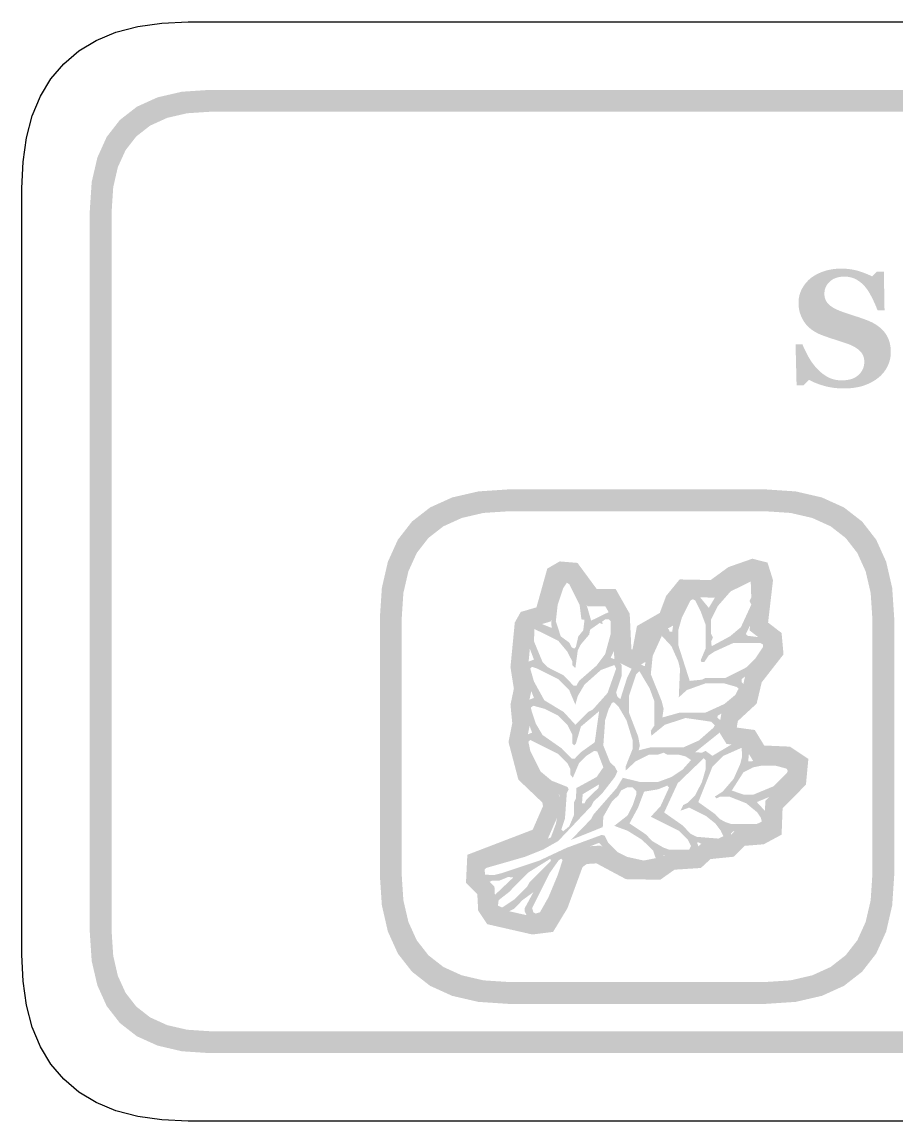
# Model space of a CAD drawing. Header units: millimetres. Extents: x 4 to 272, y 4 to 144.
# Drawn here: x 71.96 to 87.93, y 99.96 to 120.04 of the extents above; entities that cross this region are included whole.
import ezdxf

# ---------------------------------------------------------------- set-up
doc = ezdxf.new("R2010")
doc.units = ezdxf.units.MM
doc.layers.add('CUT', color=1, linetype='Continuous')
doc.layers.add('RASTER', color=7, linetype='Continuous')

msp = doc.modelspace()

# ---------------------------------------------------------------- hatches: boundary and pattern name
at = {"layer": 'RASTER'}
h = msp.add_hatch(color=7, dxfattribs=at)
h.paths.add_polyline_path([(73.2, 116.6), (73.234, 117.116), (73.338, 117.563), (73.509, 117.941), (73.75, 118.25), (74.059, 118.491), (74.438, 118.663), (74.884, 118.766), (75.4, 118.8), (132.6, 118.8), (133.116, 118.766), (133.563, 118.663), (133.941, 118.491), (134.25, 118.25), (134.491, 117.941), (134.663, 117.563), (134.766, 117.116), (134.8, 116.6), (134.8, 103.4), (134.766, 102.884), (134.663, 102.438), (134.491, 102.059), (134.25, 101.75), (133.941, 101.509), (133.563, 101.338), (133.116, 101.234), (132.6, 101.2), (75.4, 101.2), (74.884, 101.234), (74.438, 101.338), (74.059, 101.509), (73.75, 101.75), (73.509, 102.059), (73.338, 102.438), (73.234, 102.884), (73.2, 103.4)])
h.paths.add_polyline_path([(73.6, 116.6), (73.6, 103.4), (73.628, 102.978), (73.712, 102.613), (73.853, 102.303), (74.05, 102.05), (74.303, 101.853), (74.613, 101.712), (74.978, 101.628), (75.4, 101.6), (132.6, 101.6), (133.022, 101.628), (133.388, 101.713), (133.697, 101.853), (133.95, 102.05), (134.147, 102.303), (134.288, 102.613), (134.372, 102.978), (134.4, 103.4), (134.4, 116.6), (134.372, 117.022), (134.288, 117.388), (134.147, 117.697), (133.95, 117.95), (133.697, 118.147), (133.388, 118.288), (133.022, 118.372), (132.6, 118.4), (75.4, 118.4), (74.978, 118.372), (74.613, 118.288), (74.303, 118.147), (74.05, 117.95), (73.853, 117.697), (73.712, 117.388), (73.628, 117.022), (73.6, 116.6)], flags=0)
msp.add_hatch(color=7, dxfattribs=at).paths.add_polyline_path([(86.976, 113.344), (86.928, 113.345), (86.882, 113.347), (86.836, 113.351), (86.792, 113.356), (86.748, 113.363), (86.704, 113.371), (86.662, 113.38), (86.62, 113.391), (86.58, 113.403), (86.541, 113.416), (86.504, 113.429), (86.468, 113.442), (86.434, 113.457), (86.402, 113.471), (86.371, 113.487), (86.341, 113.503), (86.24, 113.4), (86.116, 113.4), (86.097, 114.151), (86.223, 114.151), (86.234, 114.125), (86.245, 114.097), (86.258, 114.07), (86.271, 114.042), (86.285, 114.013), (86.3, 113.984), (86.315, 113.955), (86.331, 113.926), (86.348, 113.897), (86.365, 113.868), (86.383, 113.84), (86.402, 113.813), (86.421, 113.787), (86.441, 113.762), (86.462, 113.737), (86.483, 113.713), (86.506, 113.69), (86.529, 113.667), (86.553, 113.645), (86.578, 113.624), (86.603, 113.605), (86.629, 113.587), (86.656, 113.57), (86.683, 113.554), (86.712, 113.539), (86.741, 113.527), (86.772, 113.516), (86.803, 113.508), (86.836, 113.501), (86.87, 113.496), (86.905, 113.493), (86.942, 113.492), (86.99, 113.494), (87.036, 113.498), (87.078, 113.506), (87.118, 113.517), (87.155, 113.53), (87.188, 113.547), (87.219, 113.567), (87.247, 113.59), (87.272, 113.615), (87.294, 113.642), (87.312, 113.67), (87.327, 113.7), (87.339, 113.731), (87.347, 113.764), (87.352, 113.799), (87.354, 113.835), (87.352, 113.865), (87.348, 113.893), (87.341, 113.921), (87.331, 113.947), (87.318, 113.972), (87.303, 113.996), (87.285, 114.018), (87.263, 114.039), (87.239, 114.06), (87.212, 114.079), (87.182, 114.098), (87.149, 114.116), (87.112, 114.134), (87.073, 114.151), (87.03, 114.167), (86.984, 114.182), (86.954, 114.192), (86.924, 114.202), (86.895, 114.211), (86.866, 114.22), (86.838, 114.229), (86.811, 114.238), (86.784, 114.247), (86.758, 114.255), (86.732, 114.264), (86.707, 114.272), (86.682, 114.281), (86.658, 114.29), (86.634, 114.298), (86.61, 114.307), (86.587, 114.316), (86.564, 114.324), (86.513, 114.346), (86.466, 114.371), (86.422, 114.397), (86.381, 114.426), (86.344, 114.457), (86.31, 114.49), (86.28, 114.525), (86.253, 114.563), (86.229, 114.602), (86.208, 114.643), (86.191, 114.685), (86.176, 114.728), (86.165, 114.771), (86.157, 114.817), (86.152, 114.863), (86.151, 114.91), (86.152, 114.941), (86.154, 114.97), (86.158, 115), (86.164, 115.029), (86.171, 115.059), (86.181, 115.087), (86.191, 115.116), (86.204, 115.144), (86.218, 115.172), (86.233, 115.199), (86.25, 115.225), (86.268, 115.25), (86.288, 115.275), (86.31, 115.299), (86.333, 115.323), (86.357, 115.345), (86.382, 115.366), (86.409, 115.385), (86.438, 115.404), (86.468, 115.421), (86.499, 115.438), (86.533, 115.453), (86.568, 115.468), (86.605, 115.482), (86.643, 115.494), (86.682, 115.505), (86.722, 115.514), (86.762, 115.521), (86.804, 115.527), (86.846, 115.531), (86.889, 115.533), (86.933, 115.534), (86.976, 115.534), (87.018, 115.531), (87.06, 115.528), (87.1, 115.522), (87.141, 115.516), (87.18, 115.507), (87.219, 115.498), (87.257, 115.487), (87.294, 115.475), (87.328, 115.463), (87.361, 115.451), (87.392, 115.439), (87.42, 115.427), (87.447, 115.415), (87.472, 115.403), (87.494, 115.391), (87.583, 115.479), (87.711, 115.479), (87.723, 114.77), (87.597, 114.77), (87.585, 114.798), (87.574, 114.827), (87.562, 114.856), (87.549, 114.885), (87.536, 114.914), (87.522, 114.944), (87.508, 114.974), (87.493, 115.003), (87.478, 115.032), (87.463, 115.06), (87.448, 115.087), (87.432, 115.113), (87.417, 115.137), (87.401, 115.16), (87.385, 115.181), (87.368, 115.202), (87.35, 115.222), (87.331, 115.242), (87.311, 115.261), (87.291, 115.278), (87.27, 115.295), (87.248, 115.31), (87.226, 115.324), (87.203, 115.337), (87.179, 115.349), (87.154, 115.359), (87.128, 115.368), (87.101, 115.375), (87.073, 115.381), (87.044, 115.385), (87.014, 115.387), (86.983, 115.388), (86.944, 115.386), (86.907, 115.382), (86.872, 115.375), (86.839, 115.365), (86.808, 115.353), (86.778, 115.338), (86.75, 115.319), (86.724, 115.298), (86.701, 115.275), (86.68, 115.251), (86.663, 115.225), (86.649, 115.198), (86.638, 115.17), (86.63, 115.141), (86.626, 115.11), (86.624, 115.077), (86.625, 115.047), (86.629, 115.018), (86.636, 114.99), (86.646, 114.964), (86.658, 114.939), (86.673, 114.916), (86.691, 114.894), (86.711, 114.874), (86.734, 114.854), (86.761, 114.835), (86.79, 114.817), (86.823, 114.799), (86.858, 114.782), (86.897, 114.766), (86.938, 114.75), (86.983, 114.734), (87.01, 114.725), (87.037, 114.716), (87.065, 114.707), (87.092, 114.698), (87.12, 114.689), (87.148, 114.68), (87.176, 114.67), (87.204, 114.661), (87.232, 114.652), (87.259, 114.643), (87.285, 114.634), (87.311, 114.625), (87.335, 114.617), (87.359, 114.608), (87.382, 114.599), (87.405, 114.591), (87.456, 114.569), (87.505, 114.546), (87.55, 114.521), (87.592, 114.493), (87.631, 114.464), (87.666, 114.433), (87.699, 114.4), (87.728, 114.365), (87.754, 114.327), (87.776, 114.288), (87.795, 114.247), (87.811, 114.203), (87.823, 114.157), (87.831, 114.109), (87.837, 114.059), (87.838, 114.006), (87.837, 113.973), (87.834, 113.94), (87.83, 113.907), (87.823, 113.874), (87.814, 113.841), (87.803, 113.809), (87.79, 113.777), (87.775, 113.746), (87.759, 113.715), (87.741, 113.685), (87.722, 113.657), (87.701, 113.63), (87.679, 113.605), (87.656, 113.581), (87.632, 113.558), (87.605, 113.536), (87.576, 113.514), (87.545, 113.493), (87.512, 113.473), (87.479, 113.455), (87.445, 113.437), (87.409, 113.422), (87.372, 113.407), (87.334, 113.394), (87.295, 113.382), (87.254, 113.372), (87.212, 113.364), (87.168, 113.357), (87.122, 113.351), (87.075, 113.347), (87.026, 113.345), (86.976, 113.344)])
h = msp.add_hatch(color=7, dxfattribs=at)
h.paths.add_polyline_path([(78.5, 109.15), (78.537, 109.701), (78.647, 110.178), (78.83, 110.582), (79.088, 110.913), (79.418, 111.17), (79.822, 111.353), (80.299, 111.463), (80.85, 111.5), (85.55, 111.5), (86.101, 111.463), (86.578, 111.353), (86.982, 111.17), (87.313, 110.913), (87.57, 110.582), (87.753, 110.178), (87.863, 109.701), (87.9, 109.15), (87.9, 104.45), (87.863, 103.899), (87.753, 103.422), (87.57, 103.018), (87.313, 102.688), (86.982, 102.43), (86.578, 102.247), (86.101, 102.137), (85.55, 102.1), (80.85, 102.1), (80.299, 102.137), (79.822, 102.247), (79.418, 102.43), (79.088, 102.688), (78.83, 103.018), (78.647, 103.422), (78.537, 103.899), (78.5, 104.45)])
h.paths.add_polyline_path([(78.9, 109.15), (78.9, 104.45), (78.93, 103.993), (79.022, 103.597), (79.174, 103.262), (79.388, 102.988), (79.662, 102.774), (79.997, 102.622), (80.393, 102.53), (80.85, 102.5), (85.55, 102.5), (86.007, 102.53), (86.403, 102.622), (86.738, 102.774), (87.012, 102.988), (87.226, 103.262), (87.378, 103.597), (87.47, 103.993), (87.5, 104.45), (87.5, 109.15), (87.47, 109.607), (87.378, 110.003), (87.226, 110.338), (87.012, 110.613), (86.738, 110.826), (86.403, 110.978), (86.007, 111.07), (85.55, 111.1), (80.85, 111.1), (80.393, 111.07), (79.997, 110.978), (79.662, 110.826), (79.388, 110.613), (79.174, 110.338), (79.022, 110.003), (78.93, 109.607), (78.9, 109.15)], flags=0)
h = msp.add_hatch(color=7, dxfattribs=at)
h.paths.add_polyline_path([(85.308, 110.234), (85.585, 110.163), (85.685, 109.842), (85.595, 109.067), (85.842, 108.876), (85.877, 108.486), (85.479, 107.976), (85.386, 107.586), (85.043, 107.269), (85.023, 107.155), (85.027, 107.148), (85.352, 107.104), (85.524, 106.821), (85.994, 106.8), (86.331, 106.575), (86.287, 106.106), (85.86, 105.673), (85.842, 105.192), (85.515, 105.016), (85.17, 104.988), (84.971, 104.789), (84.543, 104.746), (84.367, 104.583), (83.885, 104.552), (83.625, 104.368), (82.997, 104.379), (82.459, 104.667), (82.281, 104.656), (82.204, 104.599), (81.928, 103.848), (81.666, 103.415), (81.287, 103.368), (80.463, 103.556), (80.297, 103.805), (80.281, 104.105), (80.074, 104.312), (80.099, 104.824), (81.293, 105.282), (81.481, 105.712), (81.47, 105.779), (81.032, 106.197), (80.851, 106.884), (80.92, 107.231), (80.887, 107.566), (80.949, 107.858), (80.887, 108.253), (80.966, 109.068), (81.075, 109.261), (81.362, 109.345), (81.56, 110.053), (81.786, 110.184), (82.112, 110.157), (82.461, 109.683), (82.808, 109.683), (83.066, 109.228), (83.097, 108.582), (83.11, 108.575), (83.118, 108.58), (83.199, 109.005), (83.616, 109.243), (83.732, 109.554), (83.978, 109.855), (84.546, 109.844), (84.869, 110.08)])
h.paths.add_polyline_path([(85.322, 109.9), (85.02, 109.794), (84.648, 109.522), (84.128, 109.532), (84.014, 109.392), (83.876, 109.022), (83.485, 108.8), (83.406, 108.383), (83.127, 108.208), (82.786, 108.381), (82.75, 109.137), (82.621, 109.363), (82.3, 109.363), (81.941, 109.85), (81.86, 109.857), (81.833, 109.841), (81.623, 109.087), (81.289, 108.99), (81.278, 108.97), (81.21, 108.263), (81.275, 107.849), (81.21, 107.548), (81.244, 107.215), (81.179, 106.894), (81.319, 106.366), (81.769, 105.936), (81.812, 105.669), (81.532, 105.031), (80.409, 104.6), (80.401, 104.438), (80.594, 104.245), (80.612, 103.91), (80.659, 103.839), (81.304, 103.693), (81.473, 103.713), (81.638, 103.987), (81.936, 104.799), (82.167, 104.969), (82.529, 104.992), (83.08, 104.698), (83.526, 104.69), (83.774, 104.866), (84.233, 104.895), (84.404, 105.053), (84.825, 105.096), (85.027, 105.298), (85.422, 105.33), (85.529, 105.387), (85.545, 105.809), (85.979, 106.25), (85.995, 106.415), (85.891, 106.484), (85.34, 106.509), (85.158, 106.807), (84.835, 106.851), (84.686, 107.09), (84.746, 107.431), (85.097, 107.755), (85.184, 108.119), (85.547, 108.583), (85.536, 108.708), (85.256, 108.924), (85.359, 109.812), (85.332, 109.898), (85.322, 109.9)], flags=0)
h = msp.add_hatch(color=7, dxfattribs=at)
h.paths.add_polyline_path([(81.86, 109.95), (81.993, 109.904), (82.127, 109.737), (82.25, 109.493), (82.361, 109.102), (82.684, 109.259), (82.761, 109.236), (82.818, 109.159), (82.818, 108.992), (82.851, 108.892), (82.785, 108.558), (82.718, 108.425), (82.861, 108.368), (82.918, 108.291), (82.918, 108.091), (82.818, 107.79), (82.841, 107.714), (82.895, 107.667), (83.018, 108.057), (83.108, 108.234), (83.219, 108.325), (83.342, 108.268), (83.385, 108.558), (83.452, 108.759), (83.576, 108.969), (83.686, 108.992), (83.776, 108.949), (83.796, 108.902), (83.843, 108.902), (83.886, 109.193), (84.11, 109.603), (84.22, 109.66), (84.263, 109.637), (84.511, 109.336), (84.611, 109.503), (84.878, 109.77), (85.088, 109.894), (85.322, 109.96), (85.365, 109.937), (85.422, 109.86), (85.422, 109.493), (85.322, 109.126), (85.188, 108.859), (85.222, 108.825), (85.489, 108.792), (85.599, 108.735), (85.622, 108.592), (85.532, 108.415), (85.445, 108.335), (85.399, 108.248), (85.111, 108.034), (85.111, 107.981), (85.188, 107.891), (85.131, 107.714), (84.965, 107.547), (84.677, 107.366), (84.664, 107.333), (84.754, 107.256), (84.754, 107.156), (84.697, 107.046), (84.263, 106.699), (84.387, 106.689), (84.454, 106.722), (84.577, 106.632), (84.955, 106.856), (85.155, 106.889), (85.255, 106.789), (85.232, 106.532), (85.889, 106.555), (86.066, 106.465), (86.09, 106.321), (86.033, 106.211), (85.766, 105.944), (85.389, 105.787), (85.565, 105.597), (85.622, 105.487), (85.599, 105.343), (85.522, 105.287), (85.389, 105.253), (84.955, 105.253), (84.921, 105.22), (84.898, 105.076), (84.821, 105.019), (84.387, 105.019), (84.32, 105.053), (84.297, 105.043), (84.32, 104.986), (84.297, 104.843), (84.153, 104.786), (83.686, 104.819), (83.643, 104.662), (83.552, 104.619), (83.118, 104.619), (82.985, 104.652), (82.741, 104.776), (82.507, 105.043), (81.993, 104.843), (81.816, 104.285), (81.593, 103.774), (81.526, 103.674), (81.416, 103.617), (81.316, 103.617), (81.205, 103.674), (81.149, 103.784), (81.149, 103.851), (81.306, 104.141), (81.105, 103.995), (80.958, 103.841), (80.781, 103.751), (80.681, 103.751), (80.591, 103.794), (80.548, 103.884), (80.571, 104.061), (80.938, 104.409), (80.848, 104.419), (80.681, 104.352), (80.548, 104.352), (80.481, 104.318), (80.337, 104.409), (80.314, 104.619), (80.337, 104.662), (80.448, 104.719), (81.149, 104.919), (81.626, 105.143), (81.716, 105.387), (81.783, 105.721), (81.783, 105.921), (81.539, 106.044), (81.339, 106.245), (81.182, 106.522), (81.115, 106.755), (81.139, 106.999), (81.282, 107.056), (81.149, 107.423), (81.149, 107.59), (81.172, 107.634), (81.316, 107.69), (81.149, 108.124), (81.149, 108.291), (81.172, 108.335), (81.316, 108.391), (81.215, 108.658), (81.192, 108.902), (81.215, 108.992), (81.282, 109.059), (81.416, 109.059), (81.639, 108.969), (81.616, 109.393), (81.683, 109.66), (81.806, 109.904)])
h.paths.add_polyline_path([(85.278, 109.817), (84.911, 109.637), (84.677, 109.37), (84.554, 109.126), (84.554, 108.859), (84.587, 108.792), (84.554, 108.725), (84.564, 108.635), (84.898, 108.815), (85.098, 108.982), (85.288, 109.393), (85.255, 109.46), (85.288, 109.526)], flags=0)
h.paths.add_polyline_path([(81.917, 109.794), (81.85, 109.693), (81.75, 109.393), (81.716, 109.092), (81.806, 108.815), (81.96, 108.702), (82.007, 108.615), (82.05, 108.592), (82.083, 108.625), (82.127, 108.815), (82.217, 108.925), (82.24, 109.116), (82.184, 109.126), (82.15, 109.393), (81.96, 109.77)], flags=0)
h.paths.add_polyline_path([(84.22, 109.493), (84.177, 109.47), (84.02, 109.159), (83.953, 108.925), (83.953, 108.658), (84.163, 108.001), (84.387, 108.024), (84.454, 108.057), (84.821, 108.057), (85.198, 108.248), (85.365, 108.415), (85.499, 108.615), (85.499, 108.668), (85.455, 108.692), (84.955, 108.692), (84.611, 108.535), (84.511, 108.468), (84.43, 108.348), (84.377, 108.348), (84.364, 108.381), (84.454, 108.592), (84.454, 109.026), (84.364, 109.269), (84.263, 109.47)], flags=0)
h.paths.add_polyline_path([(82.618, 109.126), (82.561, 109.082), (82.574, 109.036), (82.517, 109.059), (82.341, 108.936), (82.327, 108.849), (82.174, 108.668), (82.117, 108.558), (82.073, 108.234), (82.017, 108.291), (82.017, 108.358), (81.927, 108.535), (81.76, 108.735), (81.326, 108.949), (81.316, 108.725), (81.473, 108.348), (81.573, 108.248), (81.86, 108.101), (82.04, 107.914), (82.093, 107.914), (82.14, 108.001), (82.461, 108.281), (82.618, 108.491), (82.718, 108.859), (82.718, 109.092), (82.684, 109.126)], flags=0)
h.paths.add_polyline_path([(83.653, 108.825), (83.486, 108.458), (83.452, 108.124), (83.653, 107.623), (83.686, 107.49), (83.663, 107.333), (83.986, 107.423), (84.454, 107.423), (84.798, 107.58), (84.998, 107.747), (85.055, 107.857), (85.021, 107.891), (84.788, 107.957), (84.454, 107.957), (84.11, 107.834), (83.963, 107.7), (83.986, 108.224), (83.953, 108.358), (83.829, 108.635)], flags=0)
h.paths.add_polyline_path([(82.785, 108.291), (82.541, 108.201), (82.24, 107.934), (82.117, 107.724), (82.073, 107.567), (81.96, 107.834), (81.76, 108.034), (81.382, 108.224), (81.282, 108.258), (81.249, 108.224), (81.316, 107.991), (81.506, 107.647), (81.86, 107.433), (82.073, 107.2), (82.307, 107.433), (82.394, 107.48), (82.661, 107.78), (82.818, 108.224)], flags=0)
h.paths.add_polyline_path([(83.242, 108.181), (83.185, 108.124), (83.052, 107.724), (83.052, 107.423), (83.219, 106.989), (83.252, 106.822), (83.229, 106.732), (83.452, 106.789), (84.053, 106.789), (84.33, 106.912), (84.597, 107.146), (84.621, 107.189), (84.554, 107.256), (84.087, 107.323), (83.709, 107.2), (83.462, 106.999), (83.452, 107.089), (83.519, 107.189), (83.519, 107.623), (83.429, 107.867)], flags=0)
h.paths.add_polyline_path([(82.775, 107.613), (82.741, 107.6), (82.684, 107.49), (82.618, 107.29), (82.584, 106.822), (82.708, 106.512), (82.795, 106.432), (82.841, 106.345), (82.795, 106.245), (82.561, 105.944), (82.407, 105.797), (82.361, 105.711), (81.76, 105.076), (81.483, 104.919), (81.149, 104.786), (80.448, 104.585), (80.414, 104.552), (80.424, 104.462), (80.581, 104.452), (80.715, 104.485), (81.416, 104.719), (81.917, 104.953), (82.551, 105.186), (82.608, 105.176), (82.674, 105.043), (82.841, 104.876), (83.018, 104.786), (83.319, 104.719), (83.542, 104.762), (83.496, 104.896), (83.295, 105.096), (83.028, 105.263), (82.785, 105.353), (83.028, 105.544), (83.118, 105.721), (83.185, 105.921), (83.185, 105.988), (83.118, 106.054), (83.018, 106.054), (82.908, 105.998), (82.861, 105.911), (82.741, 105.797), (82.584, 105.52), (82.574, 105.33), (81.993, 105.096), (82.361, 105.477), (82.407, 105.564), (82.828, 106.044), (82.941, 106.231), (83.252, 106.155), (83.586, 106.155), (83.829, 106.245), (84.03, 106.378), (84.187, 106.555), (84.087, 106.622), (83.953, 106.655), (83.753, 106.655), (83.686, 106.689), (83.586, 106.655), (83.419, 106.655), (83.175, 106.532), (82.995, 106.365), (82.995, 106.445), (83.118, 106.755), (83.118, 106.922), (83.008, 107.28), (82.861, 107.533)], flags=0)
h.paths.add_polyline_path([(81.306, 107.547), (81.259, 107.513), (81.282, 107.423), (81.349, 107.223), (81.473, 107.013), (81.826, 106.766), (82.007, 106.579), (82.06, 106.579), (82.174, 106.699), (82.427, 106.879), (82.507, 107.447), (82.174, 107.166), (82.083, 106.856), (82.05, 106.822), (82.017, 106.856), (82.017, 107.023), (81.927, 107.2), (81.76, 107.366), (81.516, 107.49)], flags=0)
h.paths.add_polyline_path([(81.249, 106.922), (81.215, 106.889), (81.249, 106.722), (81.439, 106.345), (81.639, 106.178), (81.927, 106.064), (81.95, 106.021), (81.917, 105.954), (81.883, 105.487), (81.816, 105.287), (81.85, 105.253), (81.96, 105.343), (82.05, 105.554), (82.05, 105.787), (82.083, 105.854), (82.093, 106.044), (82.461, 106.245), (82.584, 106.422), (82.474, 106.712), (82.417, 106.722), (82.274, 106.632), (82.14, 106.498), (82.027, 106.231), (81.983, 106.288), (81.983, 106.388), (81.927, 106.498), (81.76, 106.665)], flags=0)
h.paths.add_polyline_path([(85.111, 106.779), (84.778, 106.632), (84.577, 106.432), (84.32, 105.787), (84.631, 105.564), (84.711, 105.477), (84.821, 105.42), (84.921, 105.387), (85.389, 105.387), (85.479, 105.43), (85.465, 105.497), (85.399, 105.597), (85.198, 105.764), (84.888, 105.887), (84.721, 105.887), (84.654, 105.854), (84.621, 105.887), (84.764, 105.978), (84.965, 106.211), (85.088, 106.488), (85.121, 106.622)], flags=0)
h.paths.add_polyline_path([(84.42, 106.589), (83.943, 106.131), (83.696, 105.597), (84.03, 105.363), (84.177, 105.21), (84.287, 105.153), (84.687, 105.12), (84.778, 105.163), (84.731, 105.263), (84.631, 105.397), (84.464, 105.53), (84.153, 105.687), (83.996, 105.63), (84.043, 105.731), (84.13, 105.777), (84.263, 105.911), (84.387, 106.155), (84.454, 106.388), (84.454, 106.555)], flags=0)
h.paths.add_polyline_path([(85.489, 106.455), (85.322, 106.422), (85.145, 106.332), (84.931, 105.998), (85.155, 105.921), (85.322, 105.921), (85.699, 106.078), (85.933, 106.311), (85.956, 106.355), (85.933, 106.398), (85.722, 106.455)], flags=0)
h.paths.add_polyline_path([(82.507, 106.111), (82.207, 105.931), (82.194, 105.764), (82.24, 105.764), (82.274, 105.831), (82.494, 106.044)], flags=0)
h.paths.add_polyline_path([(83.753, 106.088), (83.586, 106.021), (83.329, 105.978), (83.219, 105.687), (83.062, 105.397), (83.362, 105.196), (83.476, 105.076), (83.686, 104.953), (83.786, 104.919), (84.153, 104.919), (84.187, 104.986), (84.13, 105.096), (83.963, 105.263), (83.452, 105.52), (83.629, 105.711), (83.786, 106.054)], flags=0)
h.paths.add_polyline_path([(81.616, 104.752), (81.205, 104.495), (80.858, 104.141), (80.671, 103.995), (80.658, 103.894), (80.738, 103.861), (80.958, 104.008), (81.192, 104.242), (81.239, 104.328), (81.626, 104.709)], flags=0)
h.paths.add_polyline_path([(81.816, 104.752), (81.773, 104.729), (81.606, 104.495), (81.282, 103.851), (81.306, 103.774), (81.349, 103.751), (81.426, 103.774), (81.583, 104.051), (81.75, 104.452), (81.84, 104.729)], flags=0)

# ---------------------------------------------------------------- linework, layer by layer
at = {"layer": 'CUT'}
msp.add_lwpolyline([(133.001, 99.96), (74.999, 99.96), (74.517, 99.981), (74.075, 100.044), (73.675, 100.149), (73.315, 100.297), (72.997, 100.488), (72.722, 100.722), (72.488, 100.997), (72.297, 101.315), (72.149, 101.675), (72.044, 102.075), (71.981, 102.517), (71.96, 102.999), (71.96, 117.001), (71.981, 117.483), (72.044, 117.925), (72.149, 118.325), (72.297, 118.685), (72.488, 119.003), (72.722, 119.278), (72.997, 119.512), (73.315, 119.703), (73.675, 119.851), (74.075, 119.956), (74.517, 120.019), (74.999, 120.04), (133.001, 120.04)], dxfattribs=at)

doc.saveas('drawing.dxf')
